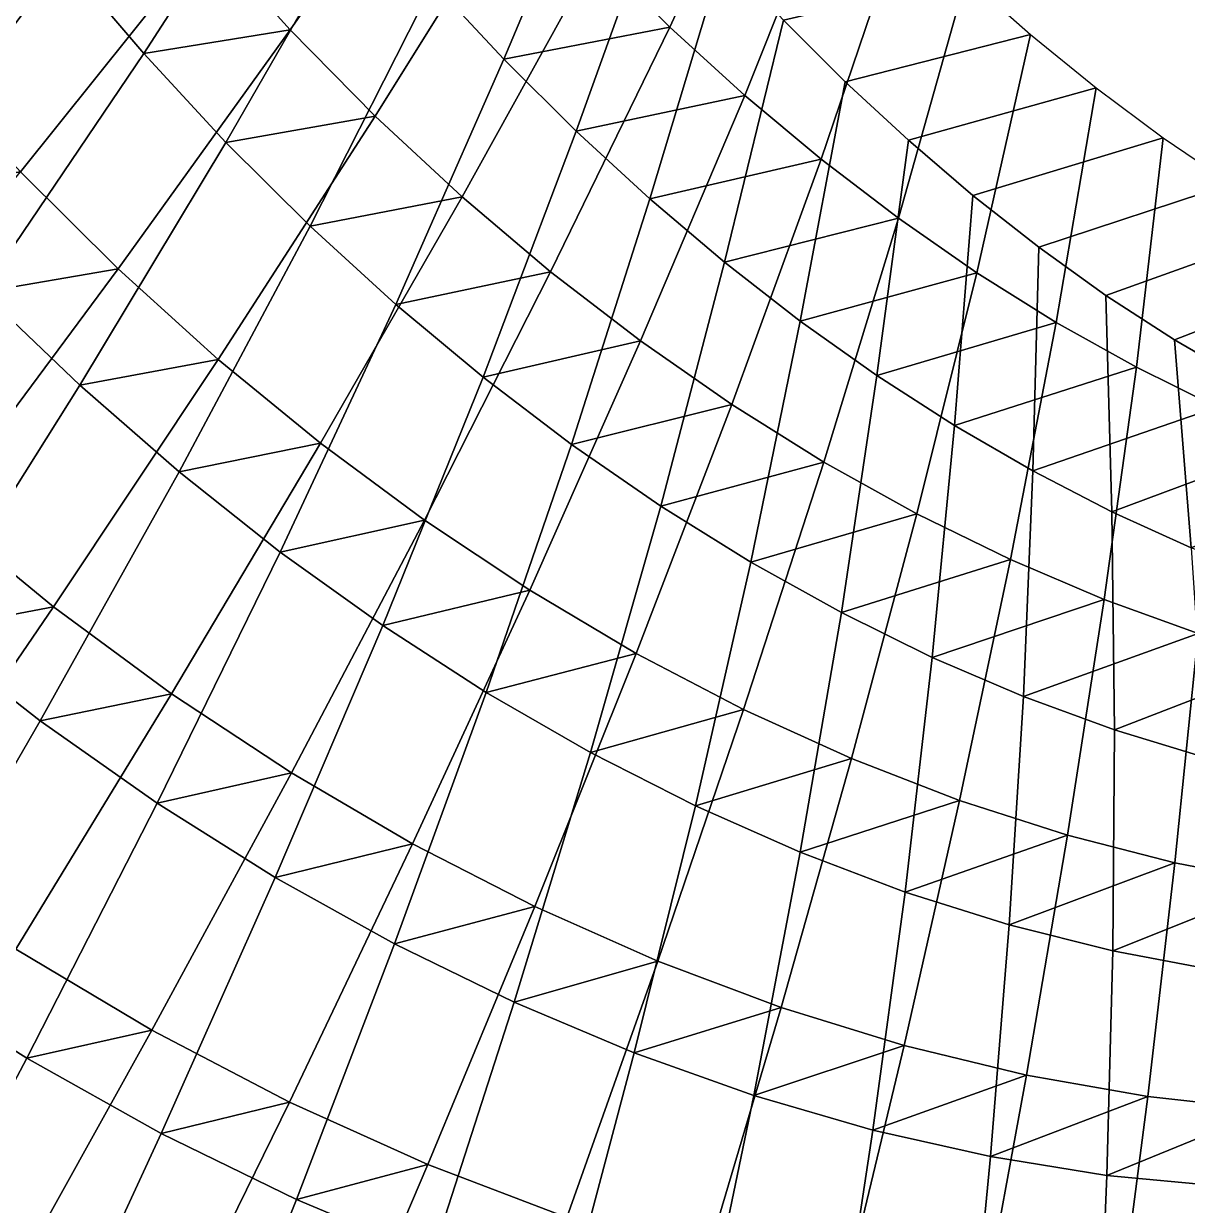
# Model space of a CAD drawing. Header units: metres. Extents: x -2184624 to 1125696, y -1900362 to 1900362.
# Drawn here: x -183067 to -54499, y -401595 to -271027 of the extents above; entities that cross this region are included whole.
import ezdxf

# ---------------------------------------------------------------- set-up
doc = ezdxf.new("R2010")
doc.units = ezdxf.units.M

msp = doc.modelspace()

# ---------------------------------------------------------------- linework, layer by layer
at = {"layer": '1'}
for points in [[(-135490.1, -245738.83, 317539.4), (-153607.95, -271728.06, 339586.2), (-162749.84, -261594.66, 346682.44), (-143031.55, -236192.67, 323998.88)], [(-99377.95, -244724.25, 275951.1), (-111663.664, -271412.88, 296346.5), (-119787.09, -263354.6, 303715.22), (-105891.54, -236888.73, 282519.3)], [(-152948.9, -248270.08, 301165.72), (-169803.73, -274345.62, 322728.88), (-178663.72, -263929.47, 329757.5), (-160208.33, -238434.98, 307522.12)], [(-171622.48, -250863.8, 353442.66), (-193894.11, -275953.25, 375661.78), (-204032.55, -263810.84, 382599.75), (-180196.3, -239549.45, 359863.97)], [(-118709.58, -248088.5, 260239.53), (-129999.9, -274969.5, 280326.06), (-137826.97, -266541.78, 287569.47), (-124929.26, -239871.67, 266645.44)], [(-129999.9, -274969.5, 280326.06), (-111663.664, -271412.88, 296346.5), (-99377.95, -244724.25, 275951.1), (-118709.58, -248088.5, 260239.53)], [(-118709.58, -248088.5, 260239.53), (-99377.95, -244724.25, 275951.1), (-111663.664, -271412.88, 296346.5), (-129999.9, -274969.5, 280326.06)], [(-92705.766, -252180.45, 269104.44), (-103382.625, -278964.72, 288666.94), (-111663.664, -271412.88, 296346.5), (-99377.95, -244724.25, 275951.1)], [(-169803.73, -274345.62, 322728.88), (-153607.95, -271728.06, 339586.2), (-135490.1, -245738.83, 317539.4), (-152948.9, -248270.08, 301165.72)], [(-152948.9, -248270.08, 301165.72), (-135490.1, -245738.83, 317539.4), (-153607.95, -271728.06, 339586.2), (-169803.73, -274345.62, 322728.88)], [(-127735.33, -254794.88, 310778.5), (-144225.64, -281252.66, 332155.22), (-153607.95, -271728.06, 339586.2), (-135490.1, -245738.83, 317539.4)], [(-145482.3, -257640.69, 294515.12), (-160711.7, -284176.97, 315372.47), (-169803.73, -274345.62, 322728.88), (-152948.9, -248270.08, 301165.72)], [(-112330.11, -255957.77, 253562.22), (-122017.375, -282920.16, 272779.62), (-129999.9, -274969.5, 280326.06), (-118709.58, -248088.5, 260239.53)], [(-208344.64, -277980.7, 358336.1), (-193894.11, -275953.25, 375661.78), (-171622.48, -250863.8, 353442.66), (-187263.64, -252938.83, 336456.28)], [(-187263.64, -252938.83, 336456.28), (-171622.48, -250863.8, 353442.66), (-193894.11, -275953.25, 375661.78), (-208344.64, -277980.7, 358336.1)], [(-162749.84, -261594.66, 346682.44), (-183412.08, -287397.9, 368354.2), (-193894.11, -275953.25, 375661.78), (-171622.48, -250863.8, 353442.66)], [(-178663.72, -263929.47, 329757.5), (-198136.95, -289678.16, 351061.88), (-208344.64, -277980.7, 358336.1), (-187263.64, -252938.83, 336456.28)], [(-122017.375, -282920.16, 272779.62), (-103382.625, -278964.72, 288666.94), (-92705.766, -252180.45, 269104.44), (-112330.11, -255957.77, 253562.22)], [(-112330.11, -255957.77, 253562.22), (-92705.766, -252180.45, 269104.44), (-103382.625, -278964.72, 288666.94), (-122017.375, -282920.16, 272779.62)], [(-85884.75, -259252.22, 261972.89), (-94959.43, -286006.78, 280667.47), (-103382.625, -278964.72, 288666.94), (-92705.766, -252180.45, 269104.44)], [(-160711.7, -284176.97, 315372.47), (-144225.64, -281252.66, 332155.22), (-127735.33, -254794.88, 310778.5), (-145482.3, -257640.69, 294515.12)], [(-145482.3, -257640.69, 294515.12), (-127735.33, -254794.88, 310778.5), (-144225.64, -281252.66, 332155.22), (-160711.7, -284176.97, 315372.47)], [(-119787.09, -263354.6, 303715.22), (-134631.1, -290159, 324388.8), (-144225.64, -281252.66, 332155.22), (-127735.33, -254794.88, 310778.5)], [(-105798.61, -263475.84, 246606.77), (-113893.23, -290391.97, 264921.22), (-122017.375, -282920.16, 272779.62), (-112330.11, -255957.77, 253562.22)], [(-137826.97, -266541.78, 287569.47), (-151414.88, -293415.3, 307687.94), (-160711.7, -284176.97, 315372.47), (-145482.3, -257640.69, 294515.12)], [(-113893.23, -290391.97, 264921.22), (-94959.43, -286006.78, 280667.47), (-85884.75, -259252.22, 261972.89), (-105798.61, -263475.84, 246606.77)], [(-105798.61, -263475.84, 246606.77), (-85884.75, -259252.22, 261972.89), (-94959.43, -286006.78, 280667.47), (-113893.23, -290391.97, 264921.22)], [(-78920.086, -265937.56, 254544.2), (-86408.45, -292535.38, 272336.66), (-94959.43, -286006.78, 280667.47), (-85884.75, -259252.22, 261972.89)], [(-198136.95, -289678.16, 351061.88), (-183412.08, -287397.9, 368354.2), (-162749.84, -261594.66, 346682.44), (-178663.72, -263929.47, 329757.5)], [(-178663.72, -263929.47, 329757.5), (-162749.84, -261594.66, 346682.44), (-183412.08, -287397.9, 368354.2), (-198136.95, -289678.16, 351061.88)], [(-153607.95, -271728.06, 339586.2), (-172624.16, -298127.5, 360680.06), (-183412.08, -287397.9, 368354.2), (-162749.84, -261594.66, 346682.44)], [(-169803.73, -274345.62, 322728.88), (-153607.95, -271728.06, 339586.2), (-162749.84, -261594.66, 346682.44), (-178663.72, -263929.47, 329757.5)], [(-178663.72, -263929.47, 329757.5), (-162749.84, -261594.66, 346682.44), (-153607.95, -271728.06, 339586.2), (-169803.73, -274345.62, 322728.88)], [(-151414.88, -293415.3, 307687.94), (-134631.1, -290159, 324388.8), (-119787.09, -263354.6, 303715.22), (-137826.97, -266541.78, 287569.47)], [(-137826.97, -266541.78, 287569.47), (-119787.09, -263354.6, 303715.22), (-134631.1, -290159, 324388.8), (-151414.88, -293415.3, 307687.94)], [(-129999.9, -274969.5, 280326.06), (-111663.664, -271412.88, 296346.5), (-119787.09, -263354.6, 303715.22), (-137826.97, -266541.78, 287569.47)], [(-137826.97, -266541.78, 287569.47), (-119787.09, -263354.6, 303715.22), (-111663.664, -271412.88, 296346.5), (-129999.9, -274969.5, 280326.06)], [(-111663.664, -271412.88, 296346.5), (-124851.375, -298439.3, 316284.12), (-134631.1, -290159, 324388.8), (-119787.09, -263354.6, 303715.22)], [(-99118.27, -270642, 239360.45), (-105640.34, -297382.56, 256739.47), (-113893.23, -290391.97, 264921.22), (-105798.61, -263475.84, 246606.77)], [(-169803.73, -274345.62, 322728.88), (-187634.12, -300683.06, 343426.7), (-198136.95, -289678.16, 351061.88), (-178663.72, -263929.47, 329757.5)], [(-105640.34, -297382.56, 256739.47), (-86408.45, -292535.38, 272336.66), (-78920.086, -265937.56, 254544.2), (-99118.27, -270642, 239360.45)], [(-99118.27, -270642, 239360.45), (-78920.086, -265937.56, 254544.2), (-86408.45, -292535.38, 272336.66), (-105640.34, -297382.56, 256739.47)], [(-99118.27, -270642, 239360.45), (-78920.086, -265937.56, 254544.2), (-71813.94, -272234.3, 246800.7), (-92289.44, -277455.38, 231805.23)], [(-71813.94, -272234.3, 246800.7), (-77743.26, -298545.84, 263659.1), (-86408.45, -292535.38, 272336.66), (-78920.086, -265937.56, 254544.2)], [(-129999.9, -274969.5, 280326.06), (-141939.31, -302054.2, 299673), (-151414.88, -293415.3, 307687.94), (-137826.97, -266541.78, 287569.47)], [(-141939.31, -302054.2, 299673), (-124851.375, -298439.3, 316284.12), (-111663.664, -271412.88, 296346.5), (-129999.9, -274969.5, 280326.06)], [(-129999.9, -274969.5, 280326.06), (-111663.664, -271412.88, 296346.5), (-124851.375, -298439.3, 316284.12), (-141939.31, -302054.2, 299673)], [(-122017.375, -282920.16, 272779.62), (-103382.625, -278964.72, 288666.94), (-111663.664, -271412.88, 296346.5), (-129999.9, -274969.5, 280326.06)], [(-129999.9, -274969.5, 280326.06), (-111663.664, -271412.88, 296346.5), (-103382.625, -278964.72, 288666.94), (-122017.375, -282920.16, 272779.62)], [(-103382.625, -278964.72, 288666.94), (-114912.53, -306087.2, 307835.7), (-124851.375, -298439.3, 316284.12), (-111663.664, -271412.88, 296346.5)], [(-92289.44, -277455.38, 231805.23), (-97270.73, -303888.78, 248219.08), (-105640.34, -297382.56, 256739.47), (-99118.27, -270642, 239360.45)], [(-187634.12, -300683.06, 343426.7), (-172624.16, -298127.5, 360680.06), (-153607.95, -271728.06, 339586.2), (-169803.73, -274345.62, 322728.88)], [(-169803.73, -274345.62, 322728.88), (-153607.95, -271728.06, 339586.2), (-172624.16, -298127.5, 360680.06), (-187634.12, -300683.06, 343426.7)], [(-144225.64, -281252.66, 332155.22), (-161567.45, -308126.8, 352640.7), (-172624.16, -298127.5, 360680.06), (-153607.95, -271728.06, 339586.2)], [(-160711.7, -284176.97, 315372.47), (-144225.64, -281252.66, 332155.22), (-153607.95, -271728.06, 339586.2), (-169803.73, -274345.62, 322728.88)], [(-169803.73, -274345.62, 322728.88), (-153607.95, -271728.06, 339586.2), (-144225.64, -281252.66, 332155.22), (-160711.7, -284176.97, 315372.47)], [(-97270.73, -303888.78, 248219.08), (-77743.26, -298545.84, 263659.1), (-71813.94, -272234.3, 246800.7), (-92289.44, -277455.38, 231805.23)], [(-92289.44, -277455.38, 231805.23), (-71813.94, -272234.3, 246800.7), (-77743.26, -298545.84, 263659.1), (-97270.73, -303888.78, 248219.08)], [(-92289.44, -277455.38, 231805.23), (-71813.94, -272234.3, 246800.7), (-64571.484, -278135.1, 238725.23), (-85314.92, -283910.22, 223923.2)], [(-64571.484, -278135.1, 238725.23), (-68976.125, -304033, 254615.75), (-77743.26, -298545.84, 263659.1), (-71813.94, -272234.3, 246800.7)], [(-160711.7, -284176.97, 315372.47), (-176872.67, -310981.38, 335432.44), (-187634.12, -300683.06, 343426.7), (-169803.73, -274345.62, 322728.88)], [(-122017.375, -282920.16, 272779.62), (-132310.19, -310088.5, 291323), (-141939.31, -302054.2, 299673), (-129999.9, -274969.5, 280326.06)], [(-85314.92, -283910.22, 223923.2), (-88794.89, -309907.06, 239340.9), (-97270.73, -303888.78, 248219.08), (-92289.44, -277455.38, 231805.23)], [(-132310.19, -310088.5, 291323), (-114912.53, -306087.2, 307835.7), (-103382.625, -278964.72, 288666.94), (-122017.375, -282920.16, 272779.62)], [(-122017.375, -282920.16, 272779.62), (-103382.625, -278964.72, 288666.94), (-114912.53, -306087.2, 307835.7), (-132310.19, -310088.5, 291323)], [(-113893.23, -290391.97, 264921.22), (-94959.43, -286006.78, 280667.47), (-103382.625, -278964.72, 288666.94), (-122017.375, -282920.16, 272779.62)], [(-122017.375, -282920.16, 272779.62), (-103382.625, -278964.72, 288666.94), (-94959.43, -286006.78, 280667.47), (-113893.23, -290391.97, 264921.22)], [(-94959.43, -286006.78, 280667.47), (-104839.72, -313097.03, 299035.4), (-114912.53, -306087.2, 307835.7), (-103382.625, -278964.72, 288666.94)], [(-88794.89, -309907.06, 239340.9), (-68976.125, -304033, 254615.75), (-64571.484, -278135.1, 238725.23), (-85314.92, -283910.22, 223923.2)], [(-85314.92, -283910.22, 223923.2), (-64571.484, -278135.1, 238725.23), (-68976.125, -304033, 254615.75), (-88794.89, -309907.06, 239340.9)], [(-85314.92, -283910.22, 223923.2), (-64571.484, -278135.1, 238725.23), (-57190.68, -283635.16, 230290.03), (-78190.43, -290002.78, 215685.44)], [(-57190.68, -283635.16, 230290.03), (-60120.2, -308988.72, 245184.48), (-68976.125, -304033, 254615.75), (-64571.484, -278135.1, 238725.23)], [(-176872.67, -310981.38, 335432.44), (-161567.45, -308126.8, 352640.7), (-144225.64, -281252.66, 332155.22), (-160711.7, -284176.97, 315372.47)], [(-160711.7, -284176.97, 315372.47), (-144225.64, -281252.66, 332155.22), (-161567.45, -308126.8, 352640.7), (-176872.67, -310981.38, 335432.44)], [(-134631.1, -290159, 324388.8), (-150278.95, -317383.6, 344235.38), (-161567.45, -308126.8, 352640.7), (-144225.64, -281252.66, 332155.22)], [(-151414.88, -293415.3, 307687.94), (-134631.1, -290159, 324388.8), (-144225.64, -281252.66, 332155.22), (-160711.7, -284176.97, 315372.47)], [(-160711.7, -284176.97, 315372.47), (-144225.64, -281252.66, 332155.22), (-134631.1, -290159, 324388.8), (-151414.88, -293415.3, 307687.94)], [(-113893.23, -290391.97, 264921.22), (-122551.56, -317514.1, 282630.28), (-132310.19, -310088.5, 291323), (-122017.375, -282920.16, 272779.62)], [(-151414.88, -293415.3, 307687.94), (-165889.02, -320562.1, 327079.38), (-176872.67, -310981.38, 335432.44), (-160711.7, -284176.97, 315372.47)], [(-78190.43, -290002.78, 215685.44), (-80224.086, -315430.78, 230082.58), (-88794.89, -309907.06, 239340.9), (-85314.92, -283910.22, 223923.2)], [(-80224.086, -315430.78, 230082.58), (-60120.2, -308988.72, 245184.48), (-57190.68, -283635.16, 230290.03), (-78190.43, -290002.78, 215685.44)], [(-78190.43, -290002.78, 215685.44), (-57190.68, -283635.16, 230290.03), (-60120.2, -308988.72, 245184.48), (-80224.086, -315430.78, 230082.58)], [(-78190.43, -290002.78, 215685.44), (-57190.68, -283635.16, 230290.03), (-49675.688, -288720.5, 221469.73), (-70917.58, -295720.38, 207065.3)], [(-49675.688, -288720.5, 221469.73), (-51188.516, -313403.2, 235339.23), (-60120.2, -308988.72, 245184.48), (-57190.68, -283635.16, 230290.03)], [(-122551.56, -317514.1, 282630.28), (-104839.72, -313097.03, 299035.4), (-94959.43, -286006.78, 280667.47), (-113893.23, -290391.97, 264921.22)], [(-113893.23, -290391.97, 264921.22), (-94959.43, -286006.78, 280667.47), (-104839.72, -313097.03, 299035.4), (-122551.56, -317514.1, 282630.28)], [(-105640.34, -297382.56, 256739.47), (-86408.45, -292535.38, 272336.66), (-94959.43, -286006.78, 280667.47), (-113893.23, -290391.97, 264921.22)], [(-113893.23, -290391.97, 264921.22), (-94959.43, -286006.78, 280667.47), (-86408.45, -292535.38, 272336.66), (-105640.34, -297382.56, 256739.47)], [(-86408.45, -292535.38, 272336.66), (-94656.984, -319463.84, 289871.94), (-104839.72, -313097.03, 299035.4), (-94959.43, -286006.78, 280667.47)], [(-172624.16, -298127.5, 360680.06), (-192530.27, -324980.16, 380737.34), (-205008.67, -313644.16, 388928.25), (-183412.08, -287397.9, 368354.2)], [(-187634.12, -300683.06, 343426.7), (-172624.16, -298127.5, 360680.06), (-183412.08, -287397.9, 368354.2), (-198136.95, -289678.16, 351061.88)], [(-198136.95, -289678.16, 351061.88), (-183412.08, -287397.9, 368354.2), (-172624.16, -298127.5, 360680.06), (-187634.12, -300683.06, 343426.7)], [(-71569.25, -320451.44, 220417.42), (-51188.516, -313403.2, 235339.23), (-49675.688, -288720.5, 221469.73), (-70917.58, -295720.38, 207065.3)], [(-70917.58, -295720.38, 207065.3), (-49675.688, -288720.5, 221469.73), (-51188.516, -313403.2, 235339.23), (-71569.25, -320451.44, 220417.42)], [(-70917.58, -295720.38, 207065.3), (-49675.688, -288720.5, 221469.73), (-42029.523, -293375.2, 212233.6), (-63496.67, -301047.56, 198029.94)], [(-165889.02, -320562.1, 327079.38), (-150278.95, -317383.6, 344235.38), (-134631.1, -290159, 324388.8), (-151414.88, -293415.3, 307687.94)], [(-151414.88, -293415.3, 307687.94), (-134631.1, -290159, 324388.8), (-150278.95, -317383.6, 344235.38), (-165889.02, -320562.1, 327079.38)], [(-141939.31, -302054.2, 299673), (-124851.375, -298439.3, 316284.12), (-134631.1, -290159, 324388.8), (-151414.88, -293415.3, 307687.94)], [(-151414.88, -293415.3, 307687.94), (-134631.1, -290159, 324388.8), (-124851.375, -298439.3, 316284.12), (-141939.31, -302054.2, 299673)], [(-124851.375, -298439.3, 316284.12), (-138794.75, -325887.4, 335461.47), (-150278.95, -317383.6, 344235.38), (-134631.1, -290159, 324388.8)], [(-105640.34, -297382.56, 256739.47), (-112686.45, -324327.47, 273584.25), (-122551.56, -317514.1, 282630.28), (-113893.23, -290391.97, 264921.22)], [(-70917.58, -295720.38, 207065.3), (-71569.25, -320451.44, 220417.42), (-80224.086, -315430.78, 230082.58), (-78190.43, -290002.78, 215685.44)], [(-141939.31, -302054.2, 299673), (-154718.44, -329416.16, 318365.47), (-165889.02, -320562.1, 327079.38), (-151414.88, -293415.3, 307687.94)], [(-112686.45, -324327.47, 273584.25), (-94656.984, -319463.84, 289871.94), (-86408.45, -292535.38, 272336.66), (-105640.34, -297382.56, 256739.47)], [(-105640.34, -297382.56, 256739.47), (-86408.45, -292535.38, 272336.66), (-94656.984, -319463.84, 289871.94), (-112686.45, -324327.47, 273584.25)], [(-97270.73, -303888.78, 248219.08), (-77743.26, -298545.84, 263659.1), (-86408.45, -292535.38, 272336.66), (-105640.34, -297382.56, 256739.47)], [(-105640.34, -297382.56, 256739.47), (-86408.45, -292535.38, 272336.66), (-77743.26, -298545.84, 263659.1), (-97270.73, -303888.78, 248219.08)], [(-77743.26, -298545.84, 263659.1), (-84388, -325182.62, 280330.94), (-94656.984, -319463.84, 289871.94), (-86408.45, -292535.38, 272336.66)], [(-62843.258, -324956.66, 210315.69), (-42196.234, -317262.84, 225051.31), (-42029.523, -293375.2, 212233.6), (-63496.67, -301047.56, 198029.94)], [(-63496.67, -301047.56, 198029.94), (-42029.523, -293375.2, 212233.6), (-34255.426, -297577.9, 202545.78), (-55928.496, -305962.9, 188541.19)], [(-63496.67, -301047.56, 198029.94), (-42029.523, -293375.2, 212233.6), (-42196.234, -317262.84, 225051.31), (-62843.258, -324956.66, 210315.69)], [(-63496.67, -301047.56, 198029.94), (-62843.258, -324956.66, 210315.69), (-71569.25, -320451.44, 220417.42), (-70917.58, -295720.38, 207065.3)], [(-97270.73, -303888.78, 248219.08), (-102737.34, -330525.25, 264171.2), (-112686.45, -324327.47, 273584.25), (-105640.34, -297382.56, 256739.47)], [(-54062.18, -328929.16, 199745.6), (-33161.695, -320550.16, 214290.34), (-34255.426, -297577.9, 202545.78), (-55928.496, -305962.9, 188541.19)], [(-55928.496, -305962.9, 188541.19), (-34255.426, -297577.9, 202545.78), (-26363.11, -301299.97, 192371.17), (-48220.336, -310436.34, 178560.61)], [(-55928.496, -305962.9, 188541.19), (-34255.426, -297577.9, 202545.78), (-33161.695, -320550.16, 214290.34), (-54062.18, -328929.16, 199745.6)], [(-206427.33, -327374.66, 363161.03), (-192530.27, -324980.16, 380737.34), (-172624.16, -298127.5, 360680.06), (-187634.12, -300683.06, 343426.7)], [(-187634.12, -300683.06, 343426.7), (-172624.16, -298127.5, 360680.06), (-192530.27, -324980.16, 380737.34), (-206427.33, -327374.66, 363161.03)], [(-161567.45, -308126.8, 352640.7), (-179753.6, -335462.22, 372153.7), (-192530.27, -324980.16, 380737.34), (-172624.16, -298127.5, 360680.06)], [(-176872.67, -310981.38, 335432.44), (-161567.45, -308126.8, 352640.7), (-172624.16, -298127.5, 360680.06), (-187634.12, -300683.06, 343426.7)], [(-187634.12, -300683.06, 343426.7), (-172624.16, -298127.5, 360680.06), (-161567.45, -308126.8, 352640.7), (-176872.67, -310981.38, 335432.44)], [(-154718.44, -329416.16, 318365.47), (-138794.75, -325887.4, 335461.47), (-124851.375, -298439.3, 316284.12), (-141939.31, -302054.2, 299673)], [(-141939.31, -302054.2, 299673), (-124851.375, -298439.3, 316284.12), (-138794.75, -325887.4, 335461.47), (-154718.44, -329416.16, 318365.47)], [(-132310.19, -310088.5, 291323), (-114912.53, -306087.2, 307835.7), (-124851.375, -298439.3, 316284.12), (-141939.31, -302054.2, 299673)], [(-141939.31, -302054.2, 299673), (-124851.375, -298439.3, 316284.12), (-114912.53, -306087.2, 307835.7), (-132310.19, -310088.5, 291323)], [(-114912.53, -306087.2, 307835.7), (-127150.56, -333629.66, 326314.03), (-138794.75, -325887.4, 335461.47), (-124851.375, -298439.3, 316284.12)], [(-102737.34, -330525.25, 264171.2), (-84388, -325182.62, 280330.94), (-77743.26, -298545.84, 263659.1), (-97270.73, -303888.78, 248219.08)], [(-97270.73, -303888.78, 248219.08), (-77743.26, -298545.84, 263659.1), (-84388, -325182.62, 280330.94), (-102737.34, -330525.25, 264171.2)], [(-88794.89, -309907.06, 239340.9), (-68976.125, -304033, 254615.75), (-77743.26, -298545.84, 263659.1), (-97270.73, -303888.78, 248219.08)], [(-97270.73, -303888.78, 248219.08), (-77743.26, -298545.84, 263659.1), (-68976.125, -304033, 254615.75), (-88794.89, -309907.06, 239340.9)], [(-68976.125, -304033, 254615.75), (-74056.11, -330248.1, 270394.72), (-84388, -325182.62, 280330.94), (-77743.26, -298545.84, 263659.1)], [(-176872.67, -310981.38, 335432.44), (-193952.25, -338147.47, 354597.38), (-206427.33, -327374.66, 363161.03), (-187634.12, -300683.06, 343426.7)], [(-55928.496, -305962.9, 188541.19), (-54062.18, -328929.16, 199745.6), (-62843.258, -324956.66, 210315.69), (-63496.67, -301047.56, 198029.94)], [(-132310.19, -310088.5, 291323), (-143396.1, -337536.28, 309286.84), (-154718.44, -329416.16, 318365.47), (-141939.31, -302054.2, 299673)], [(-88794.89, -309907.06, 239340.9), (-92726.375, -336103.78, 254374.16), (-102737.34, -330525.25, 264171.2), (-97270.73, -303888.78, 248219.08)], [(-92726.375, -336103.78, 254374.16), (-74056.11, -330248.1, 270394.72), (-68976.125, -304033, 254615.75), (-88794.89, -309907.06, 239340.9)], [(-88794.89, -309907.06, 239340.9), (-68976.125, -304033, 254615.75), (-74056.11, -330248.1, 270394.72), (-92726.375, -336103.78, 254374.16)], [(-80224.086, -315430.78, 230082.58), (-60120.2, -308988.72, 245184.48), (-68976.125, -304033, 254615.75), (-88794.89, -309907.06, 239340.9)], [(-88794.89, -309907.06, 239340.9), (-68976.125, -304033, 254615.75), (-60120.2, -308988.72, 245184.48), (-80224.086, -315430.78, 230082.58)], [(-60120.2, -308988.72, 245184.48), (-63685.164, -334654.12, 260042.38), (-74056.11, -330248.1, 270394.72), (-68976.125, -304033, 254615.75)], [(-143396.1, -337536.28, 309286.84), (-127150.56, -333629.66, 326314.03), (-114912.53, -306087.2, 307835.7), (-132310.19, -310088.5, 291323)], [(-132310.19, -310088.5, 291323), (-114912.53, -306087.2, 307835.7), (-127150.56, -333629.66, 326314.03), (-143396.1, -337536.28, 309286.84)], [(-122551.56, -317514.1, 282630.28), (-104839.72, -313097.03, 299035.4), (-114912.53, -306087.2, 307835.7), (-132310.19, -310088.5, 291323)], [(-132310.19, -310088.5, 291323), (-114912.53, -306087.2, 307835.7), (-104839.72, -313097.03, 299035.4), (-122551.56, -317514.1, 282630.28)], [(-104839.72, -313097.03, 299035.4), (-115381.195, -340603.34, 316785), (-127150.56, -333629.66, 326314.03), (-114912.53, -306087.2, 307835.7)], [(-48220.336, -310436.34, 178560.61), (-45246.65, -332346.94, 188673.55), (-54062.18, -328929.16, 199745.6), (-55928.496, -305962.9, 188541.19)], [(-193952.25, -338147.47, 354597.38), (-179753.6, -335462.22, 372153.7), (-161567.45, -308126.8, 352640.7), (-176872.67, -310981.38, 335432.44)], [(-176872.67, -310981.38, 335432.44), (-161567.45, -308126.8, 352640.7), (-179753.6, -335462.22, 372153.7), (-193952.25, -338147.47, 354597.38)], [(-150278.95, -317383.6, 344235.38), (-166724.42, -345075.3, 363176.88), (-179753.6, -335462.22, 372153.7), (-161567.45, -308126.8, 352640.7)], [(-165889.02, -320562.1, 327079.38), (-150278.95, -317383.6, 344235.38), (-161567.45, -308126.8, 352640.7), (-176872.67, -310981.38, 335432.44)], [(-176872.67, -310981.38, 335432.44), (-161567.45, -308126.8, 352640.7), (-150278.95, -317383.6, 344235.38), (-165889.02, -320562.1, 327079.38)], [(-82676.01, -341058.56, 244172.75), (-63685.164, -334654.12, 260042.38), (-60120.2, -308988.72, 245184.48), (-80224.086, -315430.78, 230082.58)], [(-80224.086, -315430.78, 230082.58), (-60120.2, -308988.72, 245184.48), (-63685.164, -334654.12, 260042.38), (-82676.01, -341058.56, 244172.75)], [(-71569.25, -320451.44, 220417.42), (-51188.516, -313403.2, 235339.23), (-60120.2, -308988.72, 245184.48), (-80224.086, -315430.78, 230082.58)], [(-80224.086, -315430.78, 230082.58), (-60120.2, -308988.72, 245184.48), (-51188.516, -313403.2, 235339.23), (-71569.25, -320451.44, 220417.42)], [(-51188.516, -313403.2, 235339.23), (-53300.555, -338392.78, 249250.25), (-63685.164, -334654.12, 260042.38), (-60120.2, -308988.72, 245184.48)], [(-122551.56, -317514.1, 282630.28), (-131956.03, -344917.1, 299836.44), (-143396.1, -337536.28, 309286.84), (-132310.19, -310088.5, 291323)], [(-80224.086, -315430.78, 230082.58), (-82676.01, -341058.56, 244172.75), (-92726.375, -336103.78, 254374.16), (-88794.89, -309907.06, 239340.9)], [(-165889.02, -320562.1, 327079.38), (-181235.86, -348076.7, 345647), (-193952.25, -338147.47, 354597.38), (-176872.67, -310981.38, 335432.44)], [(-131956.03, -344917.1, 299836.44), (-115381.195, -340603.34, 316785), (-104839.72, -313097.03, 299035.4), (-122551.56, -317514.1, 282630.28)], [(-122551.56, -317514.1, 282630.28), (-104839.72, -313097.03, 299035.4), (-115381.195, -340603.34, 316785), (-131956.03, -344917.1, 299836.44)], [(-112686.45, -324327.47, 273584.25), (-94656.984, -319463.84, 289871.94), (-104839.72, -313097.03, 299035.4), (-122551.56, -317514.1, 282630.28)], [(-122551.56, -317514.1, 282630.28), (-104839.72, -313097.03, 299035.4), (-94656.984, -319463.84, 289871.94), (-112686.45, -324327.47, 273584.25)], [(-94656.984, -319463.84, 289871.94), (-103520.93, -346802.62, 306863.84), (-115381.195, -340603.34, 316785), (-104839.72, -313097.03, 299035.4)], [(-72610.03, -345383.22, 233543.75), (-53300.555, -338392.78, 249250.25), (-51188.516, -313403.2, 235339.23), (-71569.25, -320451.44, 220417.42)], [(-71569.25, -320451.44, 220417.42), (-51188.516, -313403.2, 235339.23), (-53300.555, -338392.78, 249250.25), (-72610.03, -345383.22, 233543.75)], [(-62843.258, -324956.66, 210315.69), (-42196.234, -317262.84, 225051.31), (-51188.516, -313403.2, 235339.23), (-71569.25, -320451.44, 220417.42)], [(-71569.25, -320451.44, 220417.42), (-51188.516, -313403.2, 235339.23), (-42196.234, -317262.84, 225051.31), (-62843.258, -324956.66, 210315.69)], [(-71569.25, -320451.44, 220417.42), (-72610.03, -345383.22, 233543.75), (-82676.01, -341058.56, 244172.75), (-80224.086, -315430.78, 230082.58)], [(-54062.18, -328929.16, 199745.6), (-33161.695, -320550.16, 214290.34), (-42196.234, -317262.84, 225051.31), (-62843.258, -324956.66, 210315.69)], [(-62554.285, -349069.8, 222461.56), (-42929.902, -341454.8, 237992.69), (-42196.234, -317262.84, 225051.31), (-62843.258, -324956.66, 210315.69)], [(-62843.258, -324956.66, 210315.69), (-42196.234, -317262.84, 225051.31), (-33161.695, -320550.16, 214290.34), (-54062.18, -328929.16, 199745.6)], [(-62843.258, -324956.66, 210315.69), (-42196.234, -317262.84, 225051.31), (-42929.902, -341454.8, 237992.69), (-62554.285, -349069.8, 222461.56)], [(-181235.86, -348076.7, 345647), (-166724.42, -345075.3, 363176.88), (-150278.95, -317383.6, 344235.38), (-165889.02, -320562.1, 327079.38)], [(-165889.02, -320562.1, 327079.38), (-150278.95, -317383.6, 344235.38), (-166724.42, -345075.3, 363176.88), (-181235.86, -348076.7, 345647)], [(-138794.75, -325887.4, 335461.47), (-153488.7, -353805.97, 353804.2), (-166724.42, -345075.3, 363176.88), (-150278.95, -317383.6, 344235.38)], [(-154718.44, -329416.16, 318365.47), (-138794.75, -325887.4, 335461.47), (-150278.95, -317383.6, 344235.38), (-165889.02, -320562.1, 327079.38)], [(-165889.02, -320562.1, 327079.38), (-150278.95, -317383.6, 344235.38), (-138794.75, -325887.4, 335461.47), (-154718.44, -329416.16, 318365.47)], [(-112686.45, -324327.47, 273584.25), (-120431.88, -351554.2, 290004.78), (-131956.03, -344917.1, 299836.44), (-122551.56, -317514.1, 282630.28)], [(-120431.88, -351554.2, 290004.78), (-103520.93, -346802.62, 306863.84), (-94656.984, -319463.84, 289871.94), (-112686.45, -324327.47, 273584.25)], [(-112686.45, -324327.47, 273584.25), (-94656.984, -319463.84, 289871.94), (-103520.93, -346802.62, 306863.84), (-120431.88, -351554.2, 290004.78)], [(-102737.34, -330525.25, 264171.2), (-84388, -325182.62, 280330.94), (-94656.984, -319463.84, 289871.94), (-112686.45, -324327.47, 273584.25)], [(-112686.45, -324327.47, 273584.25), (-94656.984, -319463.84, 289871.94), (-84388, -325182.62, 280330.94), (-102737.34, -330525.25, 264171.2)], [(-84388, -325182.62, 280330.94), (-91604.34, -352222.5, 296537.03), (-103520.93, -346802.62, 306863.84), (-94656.984, -319463.84, 289871.94)], [(-154718.44, -329416.16, 318365.47), (-168323.61, -357150.22, 336308.25), (-181235.86, -348076.7, 345647), (-165889.02, -320562.1, 327079.38)], [(-62843.258, -324956.66, 210315.69), (-62554.285, -349069.8, 222461.56), (-72610.03, -345383.22, 233543.75), (-71569.25, -320451.44, 220417.42)], [(-179753.6, -335462.22, 372153.7), (-198757.22, -363311.16, 390628.84), (-213298.62, -352335.75, 399692.12), (-192530.27, -324980.16, 380737.34)], [(-193952.25, -338147.47, 354597.38), (-179753.6, -335462.22, 372153.7), (-192530.27, -324980.16, 380737.34), (-206427.33, -327374.66, 363161.03)], [(-206427.33, -327374.66, 363161.03), (-192530.27, -324980.16, 380737.34), (-179753.6, -335462.22, 372153.7), (-193952.25, -338147.47, 354597.38)], [(-102737.34, -330525.25, 264171.2), (-108857.34, -357444.3, 279779.47), (-120431.88, -351554.2, 290004.78), (-112686.45, -324327.47, 273584.25)], [(-54062.18, -328929.16, 199745.6), (-52538.176, -352107.88, 210898.9), (-62554.285, -349069.8, 222461.56), (-62843.258, -324956.66, 210315.69)], [(-168323.61, -357150.22, 336308.25), (-153488.7, -353805.97, 353804.2), (-138794.75, -325887.4, 335461.47), (-154718.44, -329416.16, 318365.47)], [(-154718.44, -329416.16, 318365.47), (-138794.75, -325887.4, 335461.47), (-153488.7, -353805.97, 353804.2), (-168323.61, -357150.22, 336308.25)], [(-143396.1, -337536.28, 309286.84), (-127150.56, -333629.66, 326314.03), (-138794.75, -325887.4, 335461.47), (-154718.44, -329416.16, 318365.47)], [(-154718.44, -329416.16, 318365.47), (-138794.75, -325887.4, 335461.47), (-127150.56, -333629.66, 326314.03), (-143396.1, -337536.28, 309286.84)], [(-127150.56, -333629.66, 326314.03), (-140091.62, -361643.94, 344030.66), (-153488.7, -353805.97, 353804.2), (-138794.75, -325887.4, 335461.47)], [(-108857.34, -357444.3, 279779.47), (-91604.34, -352222.5, 296537.03), (-84388, -325182.62, 280330.94), (-102737.34, -330525.25, 264171.2)], [(-102737.34, -330525.25, 264171.2), (-84388, -325182.62, 280330.94), (-91604.34, -352222.5, 296537.03), (-108857.34, -357444.3, 279779.47)], [(-92726.375, -336103.78, 254374.16), (-74056.11, -330248.1, 270394.72), (-84388, -325182.62, 280330.94), (-102737.34, -330525.25, 264171.2)], [(-102737.34, -330525.25, 264171.2), (-84388, -325182.62, 280330.94), (-74056.11, -330248.1, 270394.72), (-92726.375, -336103.78, 254374.16)], [(-74056.11, -330248.1, 270394.72), (-79665.92, -356858.38, 285788.22), (-91604.34, -352222.5, 296537.03), (-84388, -325182.62, 280330.94)], [(-143396.1, -337536.28, 309286.84), (-155260.22, -365359.5, 326577.22), (-168323.61, -357150.22, 336308.25), (-154718.44, -329416.16, 318365.47)], [(-97266.05, -362584.56, 269145.34), (-79665.92, -356858.38, 285788.22), (-74056.11, -330248.1, 270394.72), (-92726.375, -336103.78, 254374.16)], [(-92726.375, -336103.78, 254374.16), (-74056.11, -330248.1, 270394.72), (-79665.92, -356858.38, 285788.22), (-97266.05, -362584.56, 269145.34)], [(-82676.01, -341058.56, 244172.75), (-63685.164, -334654.12, 260042.38), (-74056.11, -330248.1, 270394.72), (-92726.375, -336103.78, 254374.16)], [(-92726.375, -336103.78, 254374.16), (-74056.11, -330248.1, 270394.72), (-63685.164, -334654.12, 260042.38), (-82676.01, -341058.56, 244172.75)], [(-63685.164, -334654.12, 260042.38), (-67741.36, -360706.3, 274598.03), (-79665.92, -356858.38, 285788.22), (-74056.11, -330248.1, 270394.72)], [(-92726.375, -336103.78, 254374.16), (-97266.05, -362584.56, 269145.34), (-108857.34, -357444.3, 279779.47), (-102737.34, -330525.25, 264171.2)], [(-155260.22, -365359.5, 326577.22), (-140091.62, -361643.94, 344030.66), (-127150.56, -333629.66, 326314.03), (-143396.1, -337536.28, 309286.84)], [(-143396.1, -337536.28, 309286.84), (-127150.56, -333629.66, 326314.03), (-140091.62, -361643.94, 344030.66), (-155260.22, -365359.5, 326577.22)], [(-131956.03, -344917.1, 299836.44), (-115381.195, -340603.34, 316785), (-127150.56, -333629.66, 326314.03), (-143396.1, -337536.28, 309286.84)], [(-143396.1, -337536.28, 309286.84), (-127150.56, -333629.66, 326314.03), (-115381.195, -340603.34, 316785), (-131956.03, -344917.1, 299836.44)], [(-115381.195, -340603.34, 316785), (-126578.43, -368580.62, 333848.97), (-140091.62, -361643.94, 344030.66), (-127150.56, -333629.66, 326314.03)], [(-211917, -365758.03, 372788.03), (-198757.22, -363311.16, 390628.84), (-179753.6, -335462.22, 372153.7), (-193952.25, -338147.47, 354597.38)], [(-193952.25, -338147.47, 354597.38), (-179753.6, -335462.22, 372153.7), (-198757.22, -363311.16, 390628.84), (-211917, -365758.03, 372788.03)], [(-166724.42, -345075.3, 363176.88), (-183941.92, -373288.38, 381148.06), (-198757.22, -363311.16, 390628.84), (-179753.6, -335462.22, 372153.7)], [(-181235.86, -348076.7, 345647), (-166724.42, -345075.3, 363176.88), (-179753.6, -335462.22, 372153.7), (-193952.25, -338147.47, 354597.38)], [(-193952.25, -338147.47, 354597.38), (-179753.6, -335462.22, 372153.7), (-166724.42, -345075.3, 363176.88), (-181235.86, -348076.7, 345647)], [(-85692.78, -366972.62, 258084.39), (-67741.36, -360706.3, 274598.03), (-63685.164, -334654.12, 260042.38), (-82676.01, -341058.56, 244172.75)], [(-82676.01, -341058.56, 244172.75), (-63685.164, -334654.12, 260042.38), (-67741.36, -360706.3, 274598.03), (-85692.78, -366972.62, 258084.39)], [(-72610.03, -345383.22, 233543.75), (-53300.555, -338392.78, 249250.25), (-63685.164, -334654.12, 260042.38), (-82676.01, -341058.56, 244172.75)], [(-82676.01, -341058.56, 244172.75), (-63685.164, -334654.12, 260042.38), (-53300.555, -338392.78, 249250.25), (-72610.03, -345383.22, 233543.75)], [(-53300.555, -338392.78, 249250.25), (-55868.074, -363761.72, 262944.94), (-67741.36, -360706.3, 274598.03), (-63685.164, -334654.12, 260042.38)], [(-82676.01, -341058.56, 244172.75), (-85692.78, -366972.62, 258084.39), (-97266.05, -362584.56, 269145.34), (-92726.375, -336103.78, 254374.16)], [(-181235.86, -348076.7, 345647), (-197422.61, -376043.2, 363310.7), (-211917, -365758.03, 372788.03), (-193952.25, -338147.47, 354597.38)], [(-131956.03, -344917.1, 299836.44), (-142090.44, -372697.38, 316447.9), (-155260.22, -365359.5, 326577.22), (-143396.1, -337536.28, 309286.84)], [(-74173.7, -370605.72, 246576.16), (-55868.074, -363761.72, 262944.94), (-53300.555, -338392.78, 249250.25), (-72610.03, -345383.22, 233543.75)], [(-72610.03, -345383.22, 233543.75), (-53300.555, -338392.78, 249250.25), (-55868.074, -363761.72, 262944.94), (-74173.7, -370605.72, 246576.16)], [(-62554.285, -349069.8, 222461.56), (-42929.902, -341454.8, 237992.69), (-53300.555, -338392.78, 249250.25), (-72610.03, -345383.22, 233543.75)], [(-72610.03, -345383.22, 233543.75), (-53300.555, -338392.78, 249250.25), (-42929.902, -341454.8, 237992.69), (-62554.285, -349069.8, 222461.56)], [(-42929.902, -341454.8, 237992.69), (-44086.293, -366020.97, 250805.84), (-55868.074, -363761.72, 262944.94), (-53300.555, -338392.78, 249250.25)], [(-142090.44, -372697.38, 316447.9), (-126578.43, -368580.62, 333848.97), (-115381.195, -340603.34, 316785), (-131956.03, -344917.1, 299836.44)], [(-131956.03, -344917.1, 299836.44), (-115381.195, -340603.34, 316785), (-126578.43, -368580.62, 333848.97), (-142090.44, -372697.38, 316447.9)], [(-120431.88, -351554.2, 290004.78), (-103520.93, -346802.62, 306863.84), (-115381.195, -340603.34, 316785), (-131956.03, -344917.1, 299836.44)], [(-131956.03, -344917.1, 299836.44), (-115381.195, -340603.34, 316785), (-103520.93, -346802.62, 306863.84), (-120431.88, -351554.2, 290004.78)], [(-103520.93, -346802.62, 306863.84), (-112994.29, -374609.75, 323249), (-126578.43, -368580.62, 333848.97), (-115381.195, -340603.34, 316785)], [(-72610.03, -345383.22, 233543.75), (-74173.7, -370605.72, 246576.16), (-85692.78, -366972.62, 258084.39), (-82676.01, -341058.56, 244172.75)], [(-62747.723, -373481.53, 234598.66), (-44086.293, -366020.97, 250805.84), (-42929.902, -341454.8, 237992.69), (-62554.285, -349069.8, 222461.56)], [(-62554.285, -349069.8, 222461.56), (-42929.902, -341454.8, 237992.69), (-44086.293, -366020.97, 250805.84), (-62747.723, -373481.53, 234598.66)], [(-52538.176, -352107.88, 210898.9), (-32604.441, -343828.88, 226242.53), (-42929.902, -341454.8, 237992.69), (-62554.285, -349069.8, 222461.56)], [(-62554.285, -349069.8, 222461.56), (-42929.902, -341454.8, 237992.69), (-32604.441, -343828.88, 226242.53), (-52538.176, -352107.88, 210898.9)], [(-197422.61, -376043.2, 363310.7), (-183941.92, -373288.38, 381148.06), (-166724.42, -345075.3, 363176.88), (-181235.86, -348076.7, 345647)], [(-181235.86, -348076.7, 345647), (-166724.42, -345075.3, 363176.88), (-183941.92, -373288.38, 381148.06), (-197422.61, -376043.2, 363310.7)], [(-153488.7, -353805.97, 353804.2), (-168908.25, -382251.9, 371247.47), (-183941.92, -373288.38, 381148.06), (-166724.42, -345075.3, 363176.88)], [(-168323.61, -357150.22, 336308.25), (-153488.7, -353805.97, 353804.2), (-166724.42, -345075.3, 363176.88), (-181235.86, -348076.7, 345647)], [(-181235.86, -348076.7, 345647), (-166724.42, -345075.3, 363176.88), (-153488.7, -353805.97, 353804.2), (-168323.61, -357150.22, 336308.25)], [(-120431.88, -351554.2, 290004.78), (-128859.086, -379159.2, 305911.56), (-142090.44, -372697.38, 316447.9), (-131956.03, -344917.1, 299836.44)], [(-62554.285, -349069.8, 222461.56), (-62747.723, -373481.53, 234598.66), (-74173.7, -370605.72, 246576.16), (-72610.03, -345383.22, 233543.75)], [(-128859.086, -379159.2, 305911.56), (-112994.29, -374609.75, 323249), (-103520.93, -346802.62, 306863.84), (-120431.88, -351554.2, 290004.78)], [(-120431.88, -351554.2, 290004.78), (-103520.93, -346802.62, 306863.84), (-112994.29, -374609.75, 323249), (-128859.086, -379159.2, 305911.56)], [(-108857.34, -357444.3, 279779.47), (-91604.34, -352222.5, 296537.03), (-103520.93, -346802.62, 306863.84), (-120431.88, -351554.2, 290004.78)], [(-120431.88, -351554.2, 290004.78), (-103520.93, -346802.62, 306863.84), (-91604.34, -352222.5, 296537.03), (-108857.34, -357444.3, 279779.47)], [(-91604.34, -352222.5, 296537.03), (-99384.88, -379726.9, 312217.9), (-112994.29, -374609.75, 323249), (-103520.93, -346802.62, 306863.84)], [(-168323.61, -357150.22, 336308.25), (-182721.88, -385342.47, 353420.4), (-197422.61, -376043.2, 363310.7), (-181235.86, -348076.7, 345647)], [(-52538.176, -352107.88, 210898.9), (-51456.938, -375597.38, 222128.95), (-62747.723, -373481.53, 234598.66), (-62554.285, -349069.8, 222461.56)], [(-108857.34, -357444.3, 279779.47), (-115611.18, -384742.28, 294956.9), (-128859.086, -379159.2, 305911.56), (-120431.88, -351554.2, 290004.78)], [(-115611.18, -384742.28, 294956.9), (-99384.88, -379726.9, 312217.9), (-91604.34, -352222.5, 296537.03), (-108857.34, -357444.3, 279779.47)], [(-108857.34, -357444.3, 279779.47), (-91604.34, -352222.5, 296537.03), (-99384.88, -379726.9, 312217.9), (-115611.18, -384742.28, 294956.9)], [(-97266.05, -362584.56, 269145.34), (-79665.92, -356858.38, 285788.22), (-91604.34, -352222.5, 296537.03), (-108857.34, -357444.3, 279779.47)], [(-108857.34, -357444.3, 279779.47), (-91604.34, -352222.5, 296537.03), (-79665.92, -356858.38, 285788.22), (-97266.05, -362584.56, 269145.34)], [(-79665.92, -356858.38, 285788.22), (-85796.2, -383928.72, 300740.28), (-99384.88, -379726.9, 312217.9), (-91604.34, -352222.5, 296537.03)], [(-182721.88, -385342.47, 353420.4), (-168908.25, -382251.9, 371247.47), (-153488.7, -353805.97, 353804.2), (-168323.61, -357150.22, 336308.25)], [(-168323.61, -357150.22, 336308.25), (-153488.7, -353805.97, 353804.2), (-168908.25, -382251.9, 371247.47), (-182721.88, -385342.47, 353420.4)], [(-140091.62, -361643.94, 344030.66), (-153711.64, -390189.4, 360922.2), (-168908.25, -382251.9, 371247.47), (-153488.7, -353805.97, 353804.2)], [(-155260.22, -365359.5, 326577.22), (-140091.62, -361643.94, 344030.66), (-153488.7, -353805.97, 353804.2), (-168323.61, -357150.22, 336308.25)], [(-168323.61, -357150.22, 336308.25), (-153488.7, -353805.97, 353804.2), (-140091.62, -361643.94, 344030.66), (-155260.22, -365359.5, 326577.22)], [(-155260.22, -365359.5, 326577.22), (-167870.02, -393645.16, 343113.56), (-182721.88, -385342.47, 353420.4), (-168323.61, -357150.22, 336308.25)], [(-97266.05, -362584.56, 269145.34), (-102392.19, -389445.16, 283570.1), (-115611.18, -384742.28, 294956.9), (-108857.34, -357444.3, 279779.47)], [(-102392.19, -389445.16, 283570.1), (-85796.2, -383928.72, 300740.28), (-79665.92, -356858.38, 285788.22), (-97266.05, -362584.56, 269145.34)], [(-97266.05, -362584.56, 269145.34), (-79665.92, -356858.38, 285788.22), (-85796.2, -383928.72, 300740.28), (-102392.19, -389445.16, 283570.1)], [(-85692.78, -366972.62, 258084.39), (-67741.36, -360706.3, 274598.03), (-79665.92, -356858.38, 285788.22), (-97266.05, -362584.56, 269145.34)], [(-97266.05, -362584.56, 269145.34), (-79665.92, -356858.38, 285788.22), (-67741.36, -360706.3, 274598.03), (-85692.78, -366972.62, 258084.39)], [(-67741.36, -360706.3, 274598.03), (-72275.984, -387213.94, 288798.28), (-85796.2, -383928.72, 300740.28), (-79665.92, -356858.38, 285788.22)], [(-167870.02, -393645.16, 343113.56), (-153711.64, -390189.4, 360922.2), (-140091.62, -361643.94, 344030.66), (-155260.22, -365359.5, 326577.22)], [(-155260.22, -365359.5, 326577.22), (-140091.62, -361643.94, 344030.66), (-153711.64, -390189.4, 360922.2), (-167870.02, -393645.16, 343113.56)], [(-142090.44, -372697.38, 316447.9), (-126578.43, -368580.62, 333848.97), (-140091.62, -361643.94, 344030.66), (-155260.22, -365359.5, 326577.22)], [(-155260.22, -365359.5, 326577.22), (-140091.62, -361643.94, 344030.66), (-126578.43, -368580.62, 333848.97), (-142090.44, -372697.38, 316447.9)], [(-126578.43, -368580.62, 333848.97), (-138407.84, -397091.5, 350164.8), (-153711.64, -390189.4, 360922.2), (-140091.62, -361643.94, 344030.66)], [(-89249.19, -393268.3, 271735.1), (-72275.984, -387213.94, 288798.28), (-67741.36, -360706.3, 274598.03), (-85692.78, -366972.62, 258084.39)], [(-85692.78, -366972.62, 258084.39), (-67741.36, -360706.3, 274598.03), (-72275.984, -387213.94, 288798.28), (-89249.19, -393268.3, 271735.1)], [(-74173.7, -370605.72, 246576.16), (-55868.074, -363761.72, 262944.94), (-67741.36, -360706.3, 274598.03), (-85692.78, -366972.62, 258084.39)], [(-85692.78, -366972.62, 258084.39), (-67741.36, -360706.3, 274598.03), (-55868.074, -363761.72, 262944.94), (-74173.7, -370605.72, 246576.16)], [(-55868.074, -363761.72, 262944.94), (-58873.906, -389582.66, 276372.16), (-72275.984, -387213.94, 288798.28), (-67741.36, -360706.3, 274598.03)], [(-85692.78, -366972.62, 258084.39), (-89249.19, -393268.3, 271735.1), (-102392.19, -389445.16, 283570.1), (-97266.05, -362584.56, 269145.34)], [(-76230.92, -396213.53, 259433.9), (-58873.906, -389582.66, 276372.16), (-55868.074, -363761.72, 262944.94), (-74173.7, -370605.72, 246576.16)], [(-74173.7, -370605.72, 246576.16), (-55868.074, -363761.72, 262944.94), (-58873.906, -389582.66, 276372.16), (-76230.92, -396213.53, 259433.9)], [(-62747.723, -373481.53, 234598.66), (-44086.293, -366020.97, 250805.84), (-55868.074, -363761.72, 262944.94), (-74173.7, -370605.72, 246576.16)], [(-74173.7, -370605.72, 246576.16), (-55868.074, -363761.72, 262944.94), (-44086.293, -366020.97, 250805.84), (-62747.723, -373481.53, 234598.66)], [(-44086.293, -366020.97, 250805.84), (-45642.227, -391037.25, 263440.94), (-58873.906, -389582.66, 276372.16), (-55868.074, -363761.72, 262944.94)], [(-142090.44, -372697.38, 316447.9), (-152922.44, -400943.56, 332384.2), (-167870.02, -393645.16, 343113.56), (-155260.22, -365359.5, 326577.22)], [(-63388.805, -398284.75, 246647.53), (-45642.227, -391037.25, 263440.94), (-44086.293, -366020.97, 250805.84), (-62747.723, -373481.53, 234598.66)], [(-62747.723, -373481.53, 234598.66), (-44086.293, -366020.97, 250805.84), (-45642.227, -391037.25, 263440.94), (-63388.805, -398284.75, 246647.53)], [(-51456.938, -375597.38, 222128.95), (-32439.63, -367480.3, 238156.98), (-44086.293, -366020.97, 250805.84), (-62747.723, -373481.53, 234598.66)], [(-62747.723, -373481.53, 234598.66), (-44086.293, -366020.97, 250805.84), (-32439.63, -367480.3, 238156.98), (-51456.938, -375597.38, 222128.95)], [(-74173.7, -370605.72, 246576.16), (-76230.92, -396213.53, 259433.9), (-89249.19, -393268.3, 271735.1), (-85692.78, -366972.62, 258084.39)], [(-152922.44, -400943.56, 332384.2), (-138407.84, -397091.5, 350164.8), (-126578.43, -368580.62, 333848.97), (-142090.44, -372697.38, 316447.9)], [(-142090.44, -372697.38, 316447.9), (-126578.43, -368580.62, 333848.97), (-138407.84, -397091.5, 350164.8), (-152922.44, -400943.56, 332384.2)], [(-128859.086, -379159.2, 305911.56), (-112994.29, -374609.75, 323249), (-126578.43, -368580.62, 333848.97), (-142090.44, -372697.38, 316447.9)], [(-142090.44, -372697.38, 316447.9), (-126578.43, -368580.62, 333848.97), (-112994.29, -374609.75, 323249), (-128859.086, -379159.2, 305911.56)], [(-112994.29, -374609.75, 323249), (-123053.3, -402951.5, 338965.94), (-138407.84, -397091.5, 350164.8), (-126578.43, -368580.62, 333848.97)], [(-62747.723, -373481.53, 234598.66), (-63388.805, -398284.75, 246647.53), (-76230.92, -396213.53, 259433.9), (-74173.7, -370605.72, 246576.16)], [(-168908.25, -382251.9, 371247.47), (-185016.47, -411288.16, 387732.7), (-201894.14, -402082.94, 398091.2), (-183941.92, -373288.38, 381148.06)], [(-182721.88, -385342.47, 353420.4), (-168908.25, -382251.9, 371247.47), (-183941.92, -373288.38, 381148.06), (-197422.61, -376043.2, 363310.7)], [(-197422.61, -376043.2, 363310.7), (-183941.92, -373288.38, 381148.06), (-168908.25, -382251.9, 371247.47), (-182721.88, -385342.47, 353420.4)], [(-128859.086, -379159.2, 305911.56), (-137935.27, -407232.75, 321224.5), (-152922.44, -400943.56, 332384.2), (-142090.44, -372697.38, 316447.9)], [(-137935.27, -407232.75, 321224.5), (-123053.3, -402951.5, 338965.94), (-112994.29, -374609.75, 323249), (-128859.086, -379159.2, 305911.56)], [(-128859.086, -379159.2, 305911.56), (-112994.29, -374609.75, 323249), (-123053.3, -402951.5, 338965.94), (-137935.27, -407232.75, 321224.5)], [(-115611.18, -384742.28, 294956.9), (-99384.88, -379726.9, 312217.9), (-112994.29, -374609.75, 323249), (-128859.086, -379159.2, 305911.56)], [(-128859.086, -379159.2, 305911.56), (-112994.29, -374609.75, 323249), (-99384.88, -379726.9, 312217.9), (-115611.18, -384742.28, 294956.9)], [(-99384.88, -379726.9, 312217.9), (-107704.87, -407765.28, 327313), (-123053.3, -402951.5, 338965.94), (-112994.29, -374609.75, 323249)], [(-51456.938, -375597.38, 222128.95), (-50777.51, -399488.03, 233356.25), (-63388.805, -398284.75, 246647.53), (-62747.723, -373481.53, 234598.66)], [(-182721.88, -385342.47, 353420.4), (-197869.5, -414074.84, 369630.88), (-214405.17, -404541.56, 380000.7), (-197422.61, -376043.2, 363310.7)], [(-115611.18, -384742.28, 294956.9), (-122965.07, -412510.53, 309623.62), (-137935.27, -407232.75, 321224.5), (-128859.086, -379159.2, 305911.56)], [(-122965.07, -412510.53, 309623.62), (-107704.87, -407765.28, 327313), (-99384.88, -379726.9, 312217.9), (-115611.18, -384742.28, 294956.9)], [(-115611.18, -384742.28, 294956.9), (-99384.88, -379726.9, 312217.9), (-107704.87, -407765.28, 327313), (-122965.07, -412510.53, 309623.62)], [(-102392.19, -389445.16, 283570.1), (-85796.2, -383928.72, 300740.28), (-99384.88, -379726.9, 312217.9), (-115611.18, -384742.28, 294956.9)], [(-115611.18, -384742.28, 294956.9), (-99384.88, -379726.9, 312217.9), (-85796.2, -383928.72, 300740.28), (-102392.19, -389445.16, 283570.1)], [(-85796.2, -383928.72, 300740.28), (-92420.625, -411531.9, 315191.44), (-107704.87, -407765.28, 327313), (-99384.88, -379726.9, 312217.9)], [(-197869.5, -414074.84, 369630.88), (-185016.47, -411288.16, 387732.7), (-168908.25, -382251.9, 371247.47), (-182721.88, -385342.47, 353420.4)], [(-182721.88, -385342.47, 353420.4), (-168908.25, -382251.9, 371247.47), (-185016.47, -411288.16, 387732.7), (-197869.5, -414074.84, 369630.88)], [(-153711.64, -390189.4, 360922.2), (-167973.77, -419332.3, 376928.75), (-185016.47, -411288.16, 387732.7), (-168908.25, -382251.9, 371247.47)], [(-167870.02, -393645.16, 343113.56), (-153711.64, -390189.4, 360922.2), (-168908.25, -382251.9, 371247.47), (-182721.88, -385342.47, 353420.4)], [(-182721.88, -385342.47, 353420.4), (-168908.25, -382251.9, 371247.47), (-153711.64, -390189.4, 360922.2), (-167870.02, -393645.16, 343113.56)], [(-102392.19, -389445.16, 283570.1), (-108069.484, -416777.72, 297569.12), (-122965.07, -412510.53, 309623.62), (-115611.18, -384742.28, 294956.9)], [(-108069.484, -416777.72, 297569.12), (-92420.625, -411531.9, 315191.44), (-85796.2, -383928.72, 300740.28), (-102392.19, -389445.16, 283570.1)], [(-102392.19, -389445.16, 283570.1), (-85796.2, -383928.72, 300740.28), (-92420.625, -411531.9, 315191.44), (-108069.484, -416777.72, 297569.12)], [(-89249.19, -393268.3, 271735.1), (-72275.984, -387213.94, 288798.28), (-85796.2, -383928.72, 300740.28), (-102392.19, -389445.16, 283570.1)], [(-102392.19, -389445.16, 283570.1), (-85796.2, -383928.72, 300740.28), (-72275.984, -387213.94, 288798.28), (-89249.19, -393268.3, 271735.1)], [(-72275.984, -387213.94, 288798.28), (-77260.14, -414253.1, 302584.25), (-92420.625, -411531.9, 315191.44), (-85796.2, -383928.72, 300740.28)], [(-167870.02, -393645.16, 343113.56), (-181181.64, -422477.88, 358823), (-197869.5, -414074.84, 369630.88), (-182721.88, -385342.47, 353420.4)], [(-93307.7, -420038.03, 285046.06), (-77260.14, -414253.1, 302584.25), (-72275.984, -387213.94, 288798.28), (-89249.19, -393268.3, 271735.1)], [(-89249.19, -393268.3, 271735.1), (-72275.984, -387213.94, 288798.28), (-77260.14, -414253.1, 302584.25), (-93307.7, -420038.03, 285046.06)], [(-76230.92, -396213.53, 259433.9), (-58873.906, -389582.66, 276372.16), (-72275.984, -387213.94, 288798.28), (-89249.19, -393268.3, 271735.1)], [(-89249.19, -393268.3, 271735.1), (-72275.984, -387213.94, 288798.28), (-58873.906, -389582.66, 276372.16), (-76230.92, -396213.53, 259433.9)], [(-58873.906, -389582.66, 276372.16), (-62285.273, -415934.38, 289473.06), (-77260.14, -414253.1, 302584.25), (-72275.984, -387213.94, 288798.28)], [(-181181.64, -422477.88, 358823), (-167973.77, -419332.3, 376928.75), (-153711.64, -390189.4, 360922.2), (-167870.02, -393645.16, 343113.56)], [(-167870.02, -393645.16, 343113.56), (-153711.64, -390189.4, 360922.2), (-167973.77, -419332.3, 376928.75), (-181181.64, -422477.88, 358823)], [(-138407.84, -397091.5, 350164.8), (-150832.64, -426204.84, 365672.25), (-167973.77, -419332.3, 376928.75), (-153711.64, -390189.4, 360922.2)], [(-152922.44, -400943.56, 332384.2), (-138407.84, -397091.5, 350164.8), (-153711.64, -390189.4, 360922.2), (-167870.02, -393645.16, 343113.56)], [(-167870.02, -393645.16, 343113.56), (-153711.64, -390189.4, 360922.2), (-138407.84, -397091.5, 350164.8), (-152922.44, -400943.56, 332384.2)], [(-89249.19, -393268.3, 271735.1), (-93307.7, -420038.03, 285046.06), (-108069.484, -416777.72, 297569.12), (-102392.19, -389445.16, 283570.1)], [(-78740.99, -422298.75, 272038.38), (-62285.273, -415934.38, 289473.06), (-58873.906, -389582.66, 276372.16), (-76230.92, -396213.53, 259433.9)], [(-76230.92, -396213.53, 259433.9), (-58873.906, -389582.66, 276372.16), (-62285.273, -415934.38, 289473.06), (-78740.99, -422298.75, 272038.38)], [(-63388.805, -398284.75, 246647.53), (-45642.227, -391037.25, 263440.94), (-58873.906, -389582.66, 276372.16), (-76230.92, -396213.53, 259433.9)], [(-76230.92, -396213.53, 259433.9), (-58873.906, -389582.66, 276372.16), (-45642.227, -391037.25, 263440.94), (-63388.805, -398284.75, 246647.53)], [(-45642.227, -391037.25, 263440.94), (-47560.17, -416584.84, 275838.03), (-62285.273, -415934.38, 289473.06), (-58873.906, -389582.66, 276372.16)], [(-64432.9, -423570.6, 258528.84), (-47560.17, -416584.84, 275838.03), (-45642.227, -391037.25, 263440.94), (-63388.805, -398284.75, 246647.53)], [(-63388.805, -398284.75, 246647.53), (-45642.227, -391037.25, 263440.94), (-47560.17, -416584.84, 275838.03), (-64432.9, -423570.6, 258528.84)], [(-50777.51, -399488.03, 233356.25), (-32636.84, -391582.72, 249983.19), (-45642.227, -391037.25, 263440.94), (-63388.805, -398284.75, 246647.53)], [(-63388.805, -398284.75, 246647.53), (-45642.227, -391037.25, 263440.94), (-32636.84, -391582.72, 249983.19), (-50777.51, -399488.03, 233356.25)], [(-152922.44, -400943.56, 332384.2), (-164408.08, -429741.97, 347571.5), (-181181.64, -422477.88, 358823), (-167870.02, -393645.16, 343113.56)], [(-76230.92, -396213.53, 259433.9), (-78740.99, -422298.75, 272038.38), (-93307.7, -420038.03, 285046.06), (-89249.19, -393268.3, 271735.1)], [(-63388.805, -398284.75, 246647.53), (-64432.9, -423570.6, 258528.84), (-78740.99, -422298.75, 272038.38), (-76230.92, -396213.53, 259433.9)], [(-164408.08, -429741.97, 347571.5), (-150832.64, -426204.84, 365672.25), (-138407.84, -397091.5, 350164.8), (-152922.44, -400943.56, 332384.2)], [(-152922.44, -400943.56, 332384.2), (-138407.84, -397091.5, 350164.8), (-150832.64, -426204.84, 365672.25), (-164408.08, -429741.97, 347571.5)], [(-137935.27, -407232.75, 321224.5), (-123053.3, -402951.5, 338965.94), (-138407.84, -397091.5, 350164.8), (-152922.44, -400943.56, 332384.2)], [(-152922.44, -400943.56, 332384.2), (-138407.84, -397091.5, 350164.8), (-123053.3, -402951.5, 338965.94), (-137935.27, -407232.75, 321224.5)], [(-123053.3, -402951.5, 338965.94), (-133660.67, -431899.22, 353953.53), (-150832.64, -426204.84, 365672.25), (-138407.84, -397091.5, 350164.8)], [(-50777.51, -399488.03, 233356.25), (-50449.766, -423868.97, 244499.88), (-64432.9, -423570.6, 258528.84), (-63388.805, -398284.75, 246647.53)], [(-137935.27, -407232.75, 321224.5), (-147616.2, -435862.4, 335868.53), (-164408.08, -429741.97, 347571.5), (-152922.44, -400943.56, 332384.2)]]:
    msp.add_3dface(points, dxfattribs=at)

doc.saveas('drawing.dxf')
